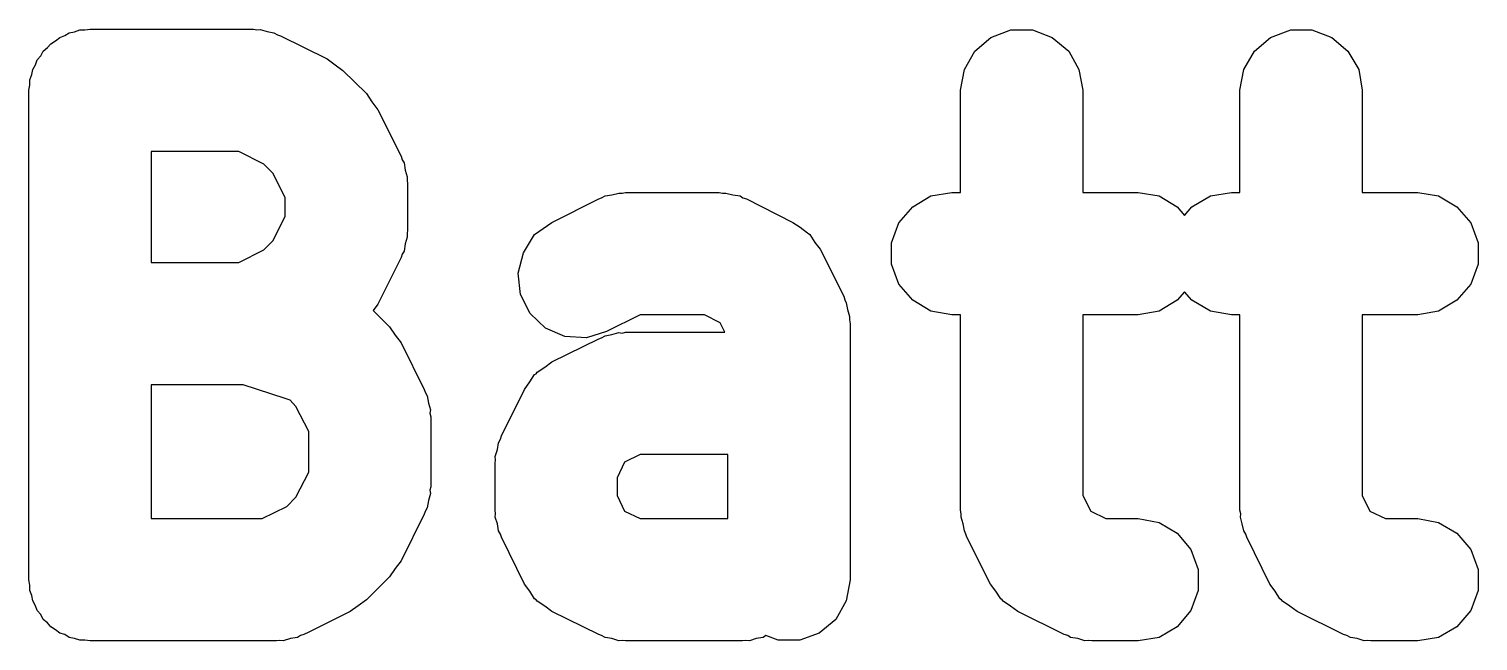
# Model space of a CAD drawing. Extents: x 69.6 to 139.6, y -158 to -61.
# Drawn here: x 102.045 to 105.008, y -148.352 to -147.102 of the extents above; entities that cross this region are included whole.
import ezdxf

# ---------------------------------------------------------------- set-up
doc = ezdxf.new("R2010")
doc.units = 0
doc.header["$MEASUREMENT"] = 0
doc.layers.add('BLACK', color=7, linetype='CONTINUOUS')

msp = doc.modelspace()

# ---------------------------------------------------------------- linework, layer by layer
at = {"layer": 'Black'}
for p, q in [((102.118, -147.115), (102.127, -147.11)), ((102.127, -147.11), (102.138, -147.108)), ((102.138, -147.108), (102.149, -147.104)), ((102.149, -147.104), (102.159, -147.104)), ((102.159, -147.104), (102.17, -147.102)), ((102.17, -147.102), (102.504, -147.102)), ((102.504, -147.102), (102.511, -147.104)), ((102.511, -147.104), (102.518, -147.103)), ((102.518, -147.103), (102.532, -147.107)), ((102.532, -147.107), (102.546, -147.11)), ((102.546, -147.11), (102.553, -147.114)), ((104.012, -147.119), (104.053, -147.104)), ((104.053, -147.104), (104.097, -147.104)), ((104.097, -147.104), (104.137, -147.119)), ((104.584, -147.119), (104.625, -147.104)), ((104.625, -147.104), (104.668, -147.104)), ((104.668, -147.104), (104.709, -147.119)), ((102.074, -147.147), (102.083, -147.14)), ((102.083, -147.14), (102.09, -147.132)), ((102.09, -147.132), (102.099, -147.126)), ((102.099, -147.126), (102.108, -147.119)), ((102.108, -147.119), (102.118, -147.115)), ((102.553, -147.114), (102.559, -147.116)), ((102.559, -147.116), (102.655, -147.163)), ((103.979, -147.147), (104.012, -147.119)), ((104.137, -147.119), (104.171, -147.147)), ((104.551, -147.147), (104.584, -147.119)), ((104.709, -147.119), (104.742, -147.147)), ((102.058, -147.175), (102.062, -147.165)), ((102.062, -147.165), (102.069, -147.157)), ((102.069, -147.157), (102.074, -147.147)), ((102.655, -147.163), (102.671, -147.175)), ((103.958, -147.185), (103.979, -147.147)), ((104.171, -147.147), (104.192, -147.185)), ((104.529, -147.185), (104.551, -147.147)), ((104.742, -147.147), (104.764, -147.185)), ((102.047, -147.206), (102.051, -147.195)), ((102.051, -147.195), (102.053, -147.185)), ((102.053, -147.185), (102.058, -147.175)), ((102.671, -147.175), (102.687, -147.187)), ((102.687, -147.187), (102.735, -147.234)), ((103.95, -147.227), (103.958, -147.185)), ((104.192, -147.185), (104.2, -147.227)), ((104.521, -147.227), (104.529, -147.185)), ((104.764, -147.185), (104.771, -147.227)), ((102.045, -147.227), (102.047, -147.217)), ((102.045, -148.227), (102.045, -147.227)), ((102.047, -147.217), (102.047, -147.206)), ((103.95, -147.436), (103.95, -147.227)), ((104.2, -147.227), (104.2, -147.436)), ((104.521, -147.436), (104.521, -147.227)), ((104.771, -147.227), (104.771, -147.436)), ((102.735, -147.234), (102.746, -147.251)), ((102.746, -147.251), (102.758, -147.267)), ((102.758, -147.267), (102.806, -147.362)), ((102.295, -147.352), (102.295, -147.579)), ((102.474, -147.352), (102.295, -147.352)), ((102.525, -147.378), (102.474, -147.352)), ((102.544, -147.397), (102.525, -147.378)), ((102.806, -147.362), (102.808, -147.369)), ((102.808, -147.369), (102.812, -147.375)), ((102.812, -147.375), (102.814, -147.39)), ((102.569, -147.447), (102.544, -147.397)), ((102.814, -147.39), (102.818, -147.404)), ((102.818, -147.404), (102.818, -147.411)), ((102.818, -147.411), (102.819, -147.418)), ((102.819, -147.418), (102.819, -147.513)), ((103.237, -147.441), (103.251, -147.437)), ((103.251, -147.437), (103.258, -147.437)), ((103.258, -147.437), (103.265, -147.436)), ((103.265, -147.436), (103.456, -147.436)), ((103.456, -147.436), (103.463, -147.437)), ((103.463, -147.437), (103.47, -147.437)), ((103.47, -147.437), (103.484, -147.441)), ((103.889, -147.443), (103.932, -147.436)), ((103.932, -147.436), (103.95, -147.436)), ((104.2, -147.436), (104.313, -147.436)), ((104.313, -147.436), (104.356, -147.443)), ((104.461, -147.443), (104.504, -147.436)), ((104.504, -147.436), (104.521, -147.436)), ((104.771, -147.436), (104.885, -147.436)), ((104.885, -147.436), (104.927, -147.443)), ((102.569, -147.484), (102.569, -147.447)), ((103.114, -147.497), (103.21, -147.449)), ((103.21, -147.449), (103.216, -147.447)), ((103.216, -147.447), (103.223, -147.443)), ((103.223, -147.443), (103.237, -147.441)), ((103.484, -147.441), (103.499, -147.443)), ((103.499, -147.443), (103.505, -147.447)), ((103.505, -147.447), (103.512, -147.449)), ((103.512, -147.449), (103.607, -147.497)), ((103.824, -147.498), (103.852, -147.465)), ((103.852, -147.465), (103.889, -147.443)), ((104.356, -147.443), (104.393, -147.465)), ((104.393, -147.465), (104.408, -147.483)), ((104.408, -147.483), (104.423, -147.465)), ((104.423, -147.465), (104.461, -147.443)), ((104.927, -147.443), (104.965, -147.465)), ((104.965, -147.465), (104.993, -147.498)), ((102.544, -147.534), (102.569, -147.484)), ((103.079, -147.522), (103.114, -147.497)), ((103.607, -147.497), (103.622, -147.507)), ((103.809, -147.539), (103.824, -147.498)), ((104.993, -147.498), (105.008, -147.539)), ((102.818, -147.527), (102.814, -147.541)), ((102.819, -147.513), (102.818, -147.52)), ((102.818, -147.52), (102.818, -147.527)), ((103.056, -147.559), (103.079, -147.522)), ((103.622, -147.507), (103.637, -147.518)), ((103.637, -147.518), (103.639, -147.52)), ((103.639, -147.52), (103.642, -147.522)), ((103.642, -147.522), (103.652, -147.538)), ((102.474, -147.579), (102.525, -147.553)), ((102.525, -147.553), (102.544, -147.534)), ((102.812, -147.556), (102.808, -147.562)), ((102.814, -147.541), (102.812, -147.556)), ((103.652, -147.538), (103.663, -147.552)), ((103.663, -147.552), (103.711, -147.648)), ((103.809, -147.582), (103.809, -147.539)), ((105.008, -147.539), (105.008, -147.582)), ((102.295, -147.579), (102.474, -147.579)), ((102.806, -147.569), (102.758, -147.664)), ((102.808, -147.562), (102.806, -147.569)), ((103.045, -147.601), (103.056, -147.559)), ((103.824, -147.623), (103.809, -147.582)), ((105.008, -147.582), (104.993, -147.623)), ((103.05, -147.644), (103.045, -147.601)), ((103.07, -147.683), (103.05, -147.644)), ((103.852, -147.656), (103.824, -147.623)), ((104.408, -147.639), (104.393, -147.656)), ((104.423, -147.656), (104.408, -147.639)), ((104.993, -147.623), (104.965, -147.656)), ((102.758, -147.664), (102.749, -147.677)), ((103.711, -147.648), (103.713, -147.655)), ((103.713, -147.655), (103.716, -147.661)), ((103.716, -147.661), (103.719, -147.675)), ((103.719, -147.675), (103.723, -147.689)), ((103.889, -147.678), (103.852, -147.656)), ((104.393, -147.656), (104.356, -147.678)), ((104.461, -147.678), (104.423, -147.656)), ((104.965, -147.656), (104.927, -147.678)), ((102.749, -147.677), (102.782, -147.71)), ((103.101, -147.713), (103.07, -147.683)), ((103.295, -147.686), (103.226, -147.72)), ((103.426, -147.686), (103.295, -147.686)), ((103.458, -147.702), (103.426, -147.686)), ((103.468, -147.721), (103.458, -147.702)), ((103.723, -147.689), (103.723, -147.696)), ((103.723, -147.696), (103.724, -147.704)), ((103.724, -147.704), (103.724, -148.227)), ((103.932, -147.686), (103.889, -147.678)), ((103.95, -147.686), (103.932, -147.686)), ((103.95, -148.085), (103.95, -147.686)), ((104.313, -147.686), (104.2, -147.686)), ((104.2, -147.686), (104.2, -148.055)), ((104.356, -147.678), (104.313, -147.686)), ((104.504, -147.686), (104.461, -147.678)), ((104.521, -147.686), (104.504, -147.686)), ((104.521, -148.085), (104.521, -147.686)), ((104.885, -147.686), (104.771, -147.686)), ((104.771, -147.686), (104.771, -148.055)), ((104.927, -147.678), (104.885, -147.686)), ((102.782, -147.71), (102.794, -147.727)), ((102.794, -147.727), (102.806, -147.743)), ((103.141, -147.73), (103.101, -147.713)), ((103.114, -147.782), (103.21, -147.735)), ((103.185, -147.733), (103.141, -147.73)), ((103.226, -147.72), (103.185, -147.733)), ((103.21, -147.735), (103.216, -147.733)), ((103.216, -147.733), (103.223, -147.729)), ((103.223, -147.729), (103.237, -147.726)), ((103.237, -147.726), (103.251, -147.722)), ((103.251, -147.722), (103.258, -147.723)), ((103.258, -147.723), (103.265, -147.721)), ((103.265, -147.721), (103.468, -147.721)), ((102.806, -147.743), (102.853, -147.838)), ((103.084, -147.803), (103.1, -147.793)), ((103.1, -147.793), (103.114, -147.782)), ((103.058, -147.838), (103.069, -147.823)), ((103.069, -147.823), (103.079, -147.808)), ((103.079, -147.808), (103.082, -147.806)), ((103.082, -147.806), (103.084, -147.803)), ((102.483, -147.829), (102.295, -147.829)), ((102.295, -147.829), (102.295, -148.102)), ((102.569, -147.857), (102.483, -147.829)), ((102.853, -147.838), (102.856, -147.845)), ((102.856, -147.845), (102.859, -147.851)), ((102.859, -147.851), (102.862, -147.866)), ((103.011, -147.933), (103.058, -147.838)), ((102.579, -147.86), (102.569, -147.857)), ((102.591, -147.873), (102.579, -147.86)), ((102.617, -147.924), (102.591, -147.873)), ((102.862, -147.866), (102.866, -147.88)), ((102.866, -147.88), (102.865, -147.887)), ((102.865, -147.887), (102.867, -147.894)), ((102.867, -147.894), (102.867, -148.037)), ((102.617, -148.007), (102.617, -147.924)), ((103.005, -147.947), (103.009, -147.94)), ((103.009, -147.94), (103.011, -147.933)), ((102.998, -147.975), (103.003, -147.961)), ((103.003, -147.961), (103.005, -147.947)), ((103.295, -147.971), (103.263, -147.987)), ((103.474, -147.971), (103.295, -147.971)), ((103.474, -148.102), (103.474, -147.971)), ((102.999, -147.982), (102.998, -147.975)), ((102.998, -147.989), (102.999, -147.982)), ((102.998, -148.085), (102.998, -147.989)), ((103.263, -147.987), (103.248, -148.019)), ((102.591, -148.058), (102.617, -148.007)), ((103.248, -148.019), (103.248, -148.055)), ((102.572, -148.077), (102.591, -148.058)), ((102.866, -148.051), (102.862, -148.065)), ((102.867, -148.037), (102.865, -148.044)), ((102.865, -148.044), (102.866, -148.051)), ((103.248, -148.055), (103.263, -148.087)), ((104.2, -148.055), (104.216, -148.087)), ((104.771, -148.055), (104.787, -148.087)), ((102.522, -148.102), (102.572, -148.077)), ((102.856, -148.086), (102.853, -148.093)), ((102.859, -148.08), (102.856, -148.086)), ((102.862, -148.065), (102.859, -148.08)), ((102.999, -148.092), (102.998, -148.085)), ((103.263, -148.087), (103.295, -148.102)), ((103.951, -148.092), (103.95, -148.085)), ((104.216, -148.087), (104.247, -148.102)), ((104.523, -148.092), (104.521, -148.085)), ((104.787, -148.087), (104.819, -148.102)), ((102.295, -148.102), (102.522, -148.102)), ((102.853, -148.093), (102.806, -148.188)), ((102.998, -148.099), (102.999, -148.092)), ((103.003, -148.113), (102.998, -148.099)), ((103.005, -148.127), (103.003, -148.113)), ((103.295, -148.102), (103.474, -148.102)), ((103.951, -148.099), (103.951, -148.092)), ((103.955, -148.113), (103.951, -148.099)), ((103.958, -148.127), (103.955, -148.113)), ((104.247, -148.102), (104.313, -148.102)), ((104.313, -148.102), (104.356, -148.11)), ((104.356, -148.11), (104.393, -148.132)), ((104.522, -148.099), (104.523, -148.092)), ((104.526, -148.113), (104.522, -148.099)), ((104.529, -148.127), (104.526, -148.113)), ((104.819, -148.102), (104.885, -148.102)), ((104.885, -148.102), (104.927, -148.11)), ((104.927, -148.11), (104.965, -148.132)), ((103.009, -148.134), (103.005, -148.127)), ((103.011, -148.14), (103.009, -148.134)), ((103.058, -148.236), (103.011, -148.14)), ((103.961, -148.134), (103.958, -148.127)), ((103.963, -148.14), (103.961, -148.134)), ((104.011, -148.236), (103.963, -148.14)), ((104.393, -148.132), (104.421, -148.165)), ((104.533, -148.134), (104.529, -148.127)), ((104.535, -148.14), (104.533, -148.134)), ((104.582, -148.236), (104.535, -148.14)), ((104.965, -148.132), (104.993, -148.165)), ((104.421, -148.165), (104.436, -148.206)), ((104.993, -148.165), (105.008, -148.206)), ((102.794, -148.204), (102.782, -148.221)), ((102.806, -148.188), (102.794, -148.204)), ((104.436, -148.206), (104.436, -148.249)), ((105.008, -148.206), (105.008, -148.249)), ((102.047, -148.238), (102.045, -148.227)), ((102.047, -148.249), (102.047, -148.238)), ((102.782, -148.221), (102.735, -148.268)), ((103.069, -148.25), (103.058, -148.236)), ((103.724, -148.227), (103.716, -148.27)), ((104.022, -148.25), (104.011, -148.236)), ((104.593, -148.25), (104.582, -148.236)), ((102.051, -148.259), (102.047, -148.249)), ((102.053, -148.27), (102.051, -148.259)), ((102.735, -148.268), (102.718, -148.28)), ((103.079, -148.266), (103.069, -148.25)), ((103.082, -148.268), (103.079, -148.266)), ((103.084, -148.271), (103.082, -148.268)), ((104.032, -148.266), (104.022, -148.25)), ((104.035, -148.268), (104.032, -148.266)), ((104.037, -148.271), (104.035, -148.268)), ((104.436, -148.249), (104.421, -148.29)), ((104.603, -148.266), (104.593, -148.25)), ((104.606, -148.268), (104.603, -148.266)), ((104.608, -148.271), (104.606, -148.268)), ((105.008, -148.249), (104.993, -148.29)), ((102.058, -148.28), (102.053, -148.27)), ((102.062, -148.29), (102.058, -148.28)), ((102.069, -148.298), (102.062, -148.29)), ((102.074, -148.308), (102.069, -148.298)), ((102.702, -148.292), (102.617, -148.334)), ((102.718, -148.28), (102.702, -148.292)), ((103.1, -148.281), (103.084, -148.271)), ((103.114, -148.292), (103.1, -148.281)), ((103.21, -148.339), (103.114, -148.292)), ((103.716, -148.27), (103.695, -148.308)), ((104.052, -148.281), (104.037, -148.271)), ((104.067, -148.292), (104.052, -148.281)), ((104.162, -148.339), (104.067, -148.292)), ((104.421, -148.29), (104.393, -148.323)), ((104.623, -148.281), (104.608, -148.271)), ((104.638, -148.292), (104.623, -148.281)), ((104.733, -148.339), (104.638, -148.292)), ((104.993, -148.29), (104.965, -148.323)), ((102.083, -148.315), (102.074, -148.308)), ((102.09, -148.323), (102.083, -148.315)), ((102.099, -148.329), (102.09, -148.323)), ((103.695, -148.308), (103.661, -148.336)), ((104.393, -148.323), (104.356, -148.345)), ((104.965, -148.323), (104.927, -148.345)), ((102.108, -148.336), (102.099, -148.329)), ((102.118, -148.339), (102.108, -148.336)), ((102.127, -148.345), (102.118, -148.339)), ((102.138, -148.347), (102.127, -148.345)), ((102.149, -148.35), (102.138, -148.347)), ((102.159, -148.35), (102.149, -148.35)), ((102.17, -148.352), (102.159, -148.35)), ((102.551, -148.352), (102.17, -148.352)), ((102.558, -148.351), (102.551, -148.352)), ((102.565, -148.352), (102.558, -148.351)), ((102.58, -148.347), (102.565, -148.352)), ((102.594, -148.345), (102.58, -148.347)), ((102.6, -148.341), (102.594, -148.345)), ((102.607, -148.339), (102.6, -148.341)), ((102.617, -148.334), (102.607, -148.339)), ((103.216, -148.341), (103.21, -148.339)), ((103.223, -148.345), (103.216, -148.341)), ((103.237, -148.347), (103.223, -148.345)), ((103.251, -148.352), (103.237, -148.347)), ((103.258, -148.351), (103.251, -148.352)), ((103.265, -148.352), (103.258, -148.351)), ((103.504, -148.352), (103.265, -148.352)), ((103.511, -148.351), (103.504, -148.352)), ((103.518, -148.352), (103.511, -148.351)), ((103.532, -148.347), (103.518, -148.352)), ((103.546, -148.345), (103.532, -148.347)), ((103.552, -148.341), (103.546, -148.345)), ((103.577, -148.35), (103.552, -148.341)), ((103.621, -148.35), (103.577, -148.35)), ((103.661, -148.336), (103.621, -148.35)), ((104.169, -148.341), (104.162, -148.339)), ((104.175, -148.345), (104.169, -148.341)), ((104.19, -148.347), (104.175, -148.345)), ((104.204, -148.352), (104.19, -148.347)), ((104.211, -148.351), (104.204, -148.352)), ((104.218, -148.352), (104.211, -148.351)), ((104.313, -148.352), (104.218, -148.352)), ((104.356, -148.345), (104.313, -148.352)), ((104.74, -148.341), (104.733, -148.339)), ((104.747, -148.345), (104.74, -148.341)), ((104.761, -148.347), (104.747, -148.345)), ((104.775, -148.352), (104.761, -148.347)), ((104.782, -148.351), (104.775, -148.352)), ((104.789, -148.352), (104.782, -148.351)), ((104.885, -148.352), (104.789, -148.352)), ((104.927, -148.345), (104.885, -148.352))]:
    msp.add_line(p, q, dxfattribs=at)

doc.saveas('drawing.dxf')
